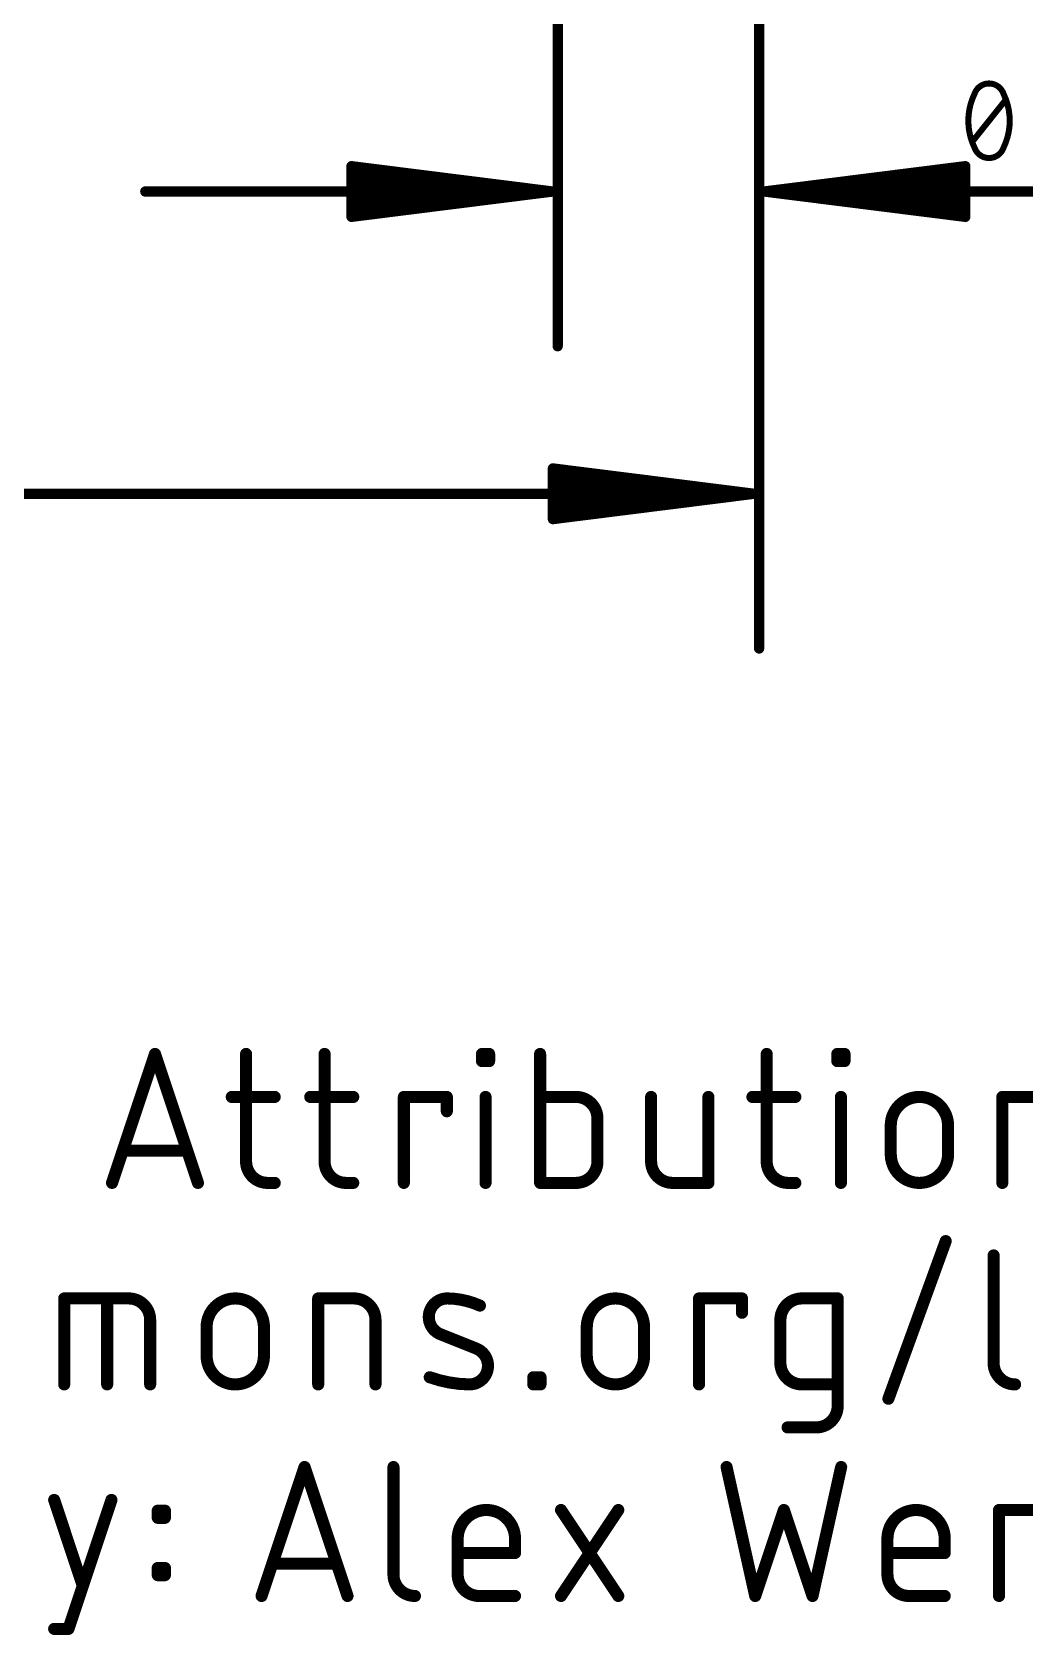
# Model space of a CAD drawing. Extents: x -28.1 to 58.5, y -25.8 to 33.8.
# Drawn here: x 16.23 to 28.75, y -25.81 to -5.61 of the extents above; entities that cross this region are included whole.
import ezdxf

# ---------------------------------------------------------------- set-up
doc = ezdxf.new("R2010")
doc.units = 0
doc.layers.add('47', color=253, linetype='CONTINUOUS')
doc.layers.add('51', color=253, linetype='CONTINUOUS')

msp = doc.modelspace()

# ---------------------------------------------------------------- linework, layer by layer
at = {"layer": '47'}
for points, const_width in [([(22.86, 2.54), (22.86, -9.57)], 0.13), ([(25.4, 2.54), (25.4, -9.57)], 0.13), ([(25.4, 0), (25.4, -13.38)], 0.13), ([(28.0903, -6.9891), (28.508, -6.4669)], 0.0762), ([(22.795, -7.62), (20.26, -7.3008)], 0.13), ([(20.26, -7.3008), (20.26, -7.9392)], 0.13), ([(25.465, -7.62), (28, -7.3008)], 0.13), ([(28, -7.3008), (28, -7.9392)], 0.13), ([(22.795, -7.62), (20.26, -7.36)], 0.13), ([(22.795, -7.62), (20.26, -7.49)], 0.13), ([(25.465, -7.62), (28, -7.36)], 0.13), ([(25.465, -7.62), (28, -7.49)], 0.13), ([(22.795, -7.62), (17.66, -7.62)], 0.13), ([(20.26, -7.9392), (22.795, -7.62)], 0.13), ([(20.26, -7.75), (22.795, -7.62)], 0.13), ([(20.26, -7.88), (22.795, -7.62)], 0.13), ([(25.465, -7.62), (30.8384, -7.62)], 0.13), ([(28, -7.9392), (25.465, -7.62)], 0.13), ([(28, -7.75), (25.465, -7.62)], 0.13), ([(28, -7.88), (25.465, -7.62)], 0.13), ([(25.335, -11.43), (22.8, -11.1108)], 0.13), ([(22.8, -11.1108), (22.8, -11.7492)], 0.13), ([(25.335, -11.43), (22.8, -11.17)], 0.13), ([(25.335, -11.43), (22.8, -11.3)], 0.13), ([(0.065, -11.43), (25.335, -11.43)], 0.13), ([(22.8, -11.7492), (25.335, -11.43)], 0.13), ([(22.8, -11.56), (25.335, -11.43)], 0.13), ([(22.8, -11.69), (25.335, -11.43)], 0.13)]:
    msp.add_lwpolyline(points, dxfattribs=dict(at, const_width=const_width))
for points, const_width in [([(28.2992, -6.2581, 0.3205), (28.1164, -6.3886)], 0.0762), ([(28.4819, -6.3886, 0.3205), (28.2992, -6.2581)], 0.0762), ([(28.2992, -6.2391, 1), (28.2992, -6.2771)], 0.0381), ([(28.2992, -6.2771, 1), (28.2992, -6.2391)], 0.0381), ([(28.1164, -6.3886, 0.1139), (28.0381, -6.728)], 0.0762), ([(28.0984, -6.3824, 1), (28.1344, -6.3948)], 0.0381), ([(28.1335, -6.397, 1), (28.0993, -6.3803)], 0.0381), ([(28.5602, -6.728, 0.1139), (28.4819, -6.3886)], 0.0762), ([(28.499, -6.3803, 1), (28.4648, -6.397)], 0.0381), ([(28.4639, -6.3948, 1), (28.4999, -6.3825)], 0.0381), ([(28.5229, -6.4788, 1), (28.4931, -6.455)], 0.0381), ([(28.0381, -6.728, 0.1139), (28.1164, -7.0674)], 0.0762), ([(28.0571, -6.728, 1), (28.0191, -6.728)], 0.0381), ([(28.0191, -6.728, 1), (28.0571, -6.728)], 0.0381), ([(28.4819, -7.0674, 0.1139), (28.5602, -6.728)], 0.0762), ([(28.5793, -6.728, 1), (28.5412, -6.728)], 0.0381), ([(28.5412, -6.728, 1), (28.5793, -6.728)], 0.0381), ([(28.0754, -6.9772, 1), (28.1052, -7.001)], 0.0381), ([(28.1164, -7.0674, 0.3205), (28.2992, -7.1979)], 0.0762), ([(28.1344, -7.0612, 1), (28.0984, -7.0736)], 0.0381), ([(28.0993, -7.0757, 1), (28.1335, -7.059)], 0.0381), ([(28.2992, -7.1979, 0.3205), (28.4819, -7.0674)], 0.0762), ([(28.4648, -7.059, 1), (28.499, -7.0757)], 0.0381), ([(28.4999, -7.0736, 1), (28.4639, -7.0612)], 0.0381), ([(20.2641, -7.2685, 1), (20.2559, -7.333)], 0.065), ([(20.2925, -7.3008, 1), (20.2275, -7.3008)], 0.065), ([(28.0325, -7.3008, 1), (27.9675, -7.3008)], 0.065), ([(28.0041, -7.333, 1), (27.9959, -7.2685)], 0.065), ([(28.2992, -7.1789, 1), (28.2992, -7.2169)], 0.0381), ([(28.2992, -7.2169, 1), (28.2992, -7.1789)], 0.0381), ([(20.2633, -7.3277, 1), (20.2567, -7.3923)], 0.065), ([(20.2617, -7.4575, 1), (20.2583, -7.5225)], 0.065), ([(28.0033, -7.3923, 1), (27.9967, -7.3277)], 0.065), ([(28.0017, -7.5225, 1), (27.9983, -7.4575)], 0.065), ([(17.66, -7.5875, 1), (17.66, -7.6525)], 0.065), ([(22.7991, -7.6522, 1), (22.7909, -7.5878)], 0.065), ([(22.7909, -7.6522, 1), (22.7991, -7.5878)], 0.065), ([(22.7983, -7.6523, 1), (22.7917, -7.5877)], 0.065), ([(22.7917, -7.6523, 1), (22.7983, -7.5877)], 0.065), ([(22.7933, -7.6525, 1), (22.7967, -7.5875)], 0.065), ([(22.7967, -7.6525, 1), (22.7933, -7.5875)], 0.065), ([(22.795, -7.6525, 1), (22.795, -7.5875)], 0.065), ([(25.465, -7.5875, 1), (25.465, -7.6525)], 0.065), ([(25.4691, -7.5878, 1), (25.4609, -7.6522)], 0.065), ([(25.4633, -7.5875, 1), (25.4667, -7.6525)], 0.065), ([(25.4667, -7.5875, 1), (25.4633, -7.6525)], 0.065), ([(25.4683, -7.5877, 1), (25.4617, -7.6523)], 0.065), ([(25.4617, -7.5877, 1), (25.4683, -7.6523)], 0.065), ([(25.4609, -7.5878, 1), (25.4691, -7.6522)], 0.065), ([(20.2583, -7.7175, 1), (20.2617, -7.7825)], 0.065), ([(20.2567, -7.8477, 1), (20.2633, -7.9123)], 0.065), ([(20.2559, -7.907, 1), (20.2641, -7.9715)], 0.065), ([(27.9959, -7.9715, 1), (28.0041, -7.907)], 0.065), ([(27.9967, -7.9123, 1), (28.0033, -7.8477)], 0.065), ([(27.9983, -7.7825, 1), (28.0017, -7.7175)], 0.065), ([(20.2275, -7.9392, 1), (20.2925, -7.9392)], 0.065), ([(27.9675, -7.9392, 1), (28.0325, -7.9392)], 0.065), ([(22.8275, -9.57, 1), (22.8925, -9.57)], 0.065), ([(25.3675, -9.57, 1), (25.4325, -9.57)], 0.065), ([(22.8041, -11.0785, 1), (22.7959, -11.143)], 0.065), ([(22.8325, -11.1108, 1), (22.7675, -11.1108)], 0.065), ([(22.8033, -11.1377, 1), (22.7967, -11.2023)], 0.065), ([(22.8017, -11.2675, 1), (22.7983, -11.3325)], 0.065), ([(22.7983, -11.5275, 1), (22.8017, -11.5925)], 0.065), ([(25.3391, -11.4622, 1), (25.3309, -11.3978)], 0.065), ([(25.3309, -11.4622, 1), (25.3391, -11.3978)], 0.065), ([(25.3383, -11.4623, 1), (25.3317, -11.3977)], 0.065), ([(25.3317, -11.4623, 1), (25.3383, -11.3977)], 0.065), ([(25.3333, -11.4625, 1), (25.3367, -11.3975)], 0.065), ([(25.3367, -11.4625, 1), (25.3333, -11.3975)], 0.065), ([(25.335, -11.4625, 1), (25.335, -11.3975)], 0.065), ([(22.7967, -11.6577, 1), (22.8033, -11.7223)], 0.065), ([(22.7959, -11.717, 1), (22.8041, -11.7815)], 0.065), ([(22.7675, -11.7492, 1), (22.8325, -11.7492)], 0.065), ([(25.3675, -13.38, 1), (25.4325, -13.38)], 0.065)]:
    msp.add_lwpolyline(points, format="xyb", dxfattribs=dict(at, const_width=const_width))
at = {"layer": '51', "const_width": 0.1524}
for points in [[(17.2402, -20.1168), (17.7821, -18.4912)], [(17.7821, -18.4912), (18.324, -20.1168)], [(18.9307, -18.4912), (18.9307, -19.8459)], [(19.9207, -18.4912), (19.9207, -19.8459)], [(21.9053, -18.5815), (21.9053, -18.4912)], [(21.9053, -18.4912), (21.9956, -18.4912)], [(21.9956, -18.5815), (21.9053, -18.5815)], [(21.9956, -18.4912), (21.9956, -18.5815)], [(22.6386, -18.4912), (22.6386, -20.1168)], [(25.4958, -18.4912), (25.4958, -19.8459)], [(26.3862, -18.5815), (26.3862, -18.4912)], [(26.3862, -18.4912), (26.4765, -18.4912)], [(26.4765, -18.5815), (26.3862, -18.5815)], [(26.4765, -18.4912), (26.4765, -18.5815)], [(18.7501, -19.0331), (19.2919, -19.0331)], [(19.74, -19.0331), (20.2819, -19.0331)], [(20.9203, -20.1168), (20.9203, -19.0331)], [(20.9203, -19.0331), (21.4622, -19.0331)], [(21.4622, -19.0331), (21.4622, -19.2137)], [(21.9504, -20.1168), (21.9504, -19.0331)], [(23.0902, -19.0331), (22.6386, -19.0331)], [(24.0381, -19.0331), (24.0381, -19.8459)], [(24.7606, -20.1168), (24.7606, -19.0331)], [(25.3152, -19.0331), (25.857, -19.0331)], [(26.4314, -20.1168), (26.4314, -19.0331)], [(28.4669, -20.1168), (28.4669, -19.0331)], [(28.4669, -19.0331), (28.9185, -19.0331)], [(23.3611, -19.8459), (23.3611, -19.304)], [(27.0601, -19.7556), (27.0601, -19.3943)], [(27.7826, -19.3943), (27.7826, -19.7556)], [(18.1885, -19.7104), (17.3757, -19.7104)], [(19.2016, -20.1168), (19.2919, -20.1168)], [(20.1916, -20.1168), (20.2819, -20.1168)], [(22.6386, -20.1168), (23.0902, -20.1168)], [(24.309, -20.1168), (24.7606, -20.1168)], [(25.7667, -20.1168), (25.857, -20.1168)], [(27.0305, -22.8374), (27.753, -20.8506)], [(28.3568, -21.0312), (28.3568, -22.3859)], [(16.6375, -22.6568), (16.6375, -21.5731)], [(16.6375, -21.5731), (17.4503, -21.5731)], [(17.1793, -22.6568), (17.1793, -21.5731)], [(19.8401, -22.6568), (19.8401, -21.5731)], [(19.8401, -21.5731), (20.2917, -21.5731)], [(24.6422, -22.6568), (24.6422, -21.5731)], [(24.6422, -21.5731), (25.1841, -21.5731)], [(25.1841, -21.5731), (25.1841, -21.7537)], [(25.9394, -21.5731), (26.3909, -21.5731)], [(26.3909, -21.5731), (26.3909, -22.9277)], [(17.7212, -21.844), (17.7212, -22.6568)], [(20.5626, -21.844), (20.5626, -22.6568)], [(25.6685, -22.3859), (25.6685, -21.844)], [(18.4333, -22.2956), (18.4333, -21.9343)], [(19.1558, -21.9343), (19.1558, -22.2956)], [(21.834, -22.2052), (21.3824, -22.0246)], [(23.2269, -22.2956), (23.2269, -21.9343)], [(23.9494, -21.9343), (23.9494, -22.2956)], [(22.553, -22.6568), (22.553, -22.5665)], [(22.553, -22.5665), (22.6433, -22.5665)], [(22.6433, -22.6568), (22.553, -22.6568)], [(22.6433, -22.5665), (22.6433, -22.6568)], [(26.3909, -22.6568), (25.9394, -22.6568)], [(26.12, -23.1987), (25.7588, -23.1987)], [(19.1262, -25.3238), (19.6681, -23.6982)], [(19.6681, -23.6982), (20.2099, -25.3238)], [(20.7894, -23.6982), (20.7894, -25.0529)], [(24.9896, -23.6982), (25.3509, -25.3238)], [(26.0734, -25.3238), (26.4346, -23.6982)], [(16.5108, -24.1131), (16.872, -25.1968)], [(16.6914, -25.7387), (17.2333, -24.1131)], [(17.8169, -24.3388), (17.8169, -24.2485)], [(17.8169, -24.2485), (17.9072, -24.2485)], [(17.9072, -24.2485), (17.9072, -24.3388)], [(22.902, -25.3238), (23.6245, -24.2401)], [(22.902, -24.2401), (23.6245, -25.3238)], [(25.3509, -25.3238), (25.7121, -24.2401)], [(25.7121, -24.2401), (26.0734, -25.3238)], [(28.425, -25.3238), (28.425, -24.2401)], [(28.425, -24.2401), (28.8766, -24.2401)], [(17.9072, -24.3388), (17.8169, -24.3388)], [(21.5994, -25.0529), (21.5994, -24.6013)], [(22.3219, -24.6013), (22.3219, -24.7819)], [(27.0182, -25.0529), (27.0182, -24.6013)], [(27.7407, -24.6013), (27.7407, -24.7819)], [(20.0745, -24.9174), (19.2617, -24.9174)], [(22.3219, -24.7819), (21.5994, -24.7819)], [(27.7407, -24.7819), (27.0182, -24.7819)], [(17.8169, -25.0613), (17.8169, -24.971)], [(17.8169, -24.971), (17.9072, -24.971)], [(17.9072, -25.0613), (17.8169, -25.0613)], [(17.9072, -24.971), (17.9072, -25.0613)], [(22.3219, -25.3238), (21.8703, -25.3238)], [(27.7407, -25.3238), (27.2892, -25.3238)], [(16.5108, -25.7387), (16.6914, -25.7387)]]:
    msp.add_lwpolyline(points, dxfattribs=at)
at = {"layer": '51'}
for points, const_width in [([(17.8183, -18.4792, 1), (17.746, -18.5032)], 0.0762), ([(17.8183, -18.5032, 1), (17.746, -18.4792)], 0.0762), ([(18.9688, -18.4912, 1), (18.8926, -18.4912)], 0.0762), ([(19.9588, -18.4912, 1), (19.8826, -18.4912)], 0.0762), ([(21.9434, -18.4912, 1), (21.8672, -18.4912)], 0.0762), ([(21.9053, -18.4531, 1), (21.9053, -18.5293)], 0.0762), ([(21.9053, -18.5434, 1), (21.9053, -18.6196)], 0.0762), ([(21.8672, -18.5815, 1), (21.9434, -18.5815)], 0.0762), ([(22.0337, -18.4912, 1), (21.9575, -18.4912)], 0.0762), ([(21.9575, -18.5815, 1), (22.0337, -18.5815)], 0.0762), ([(21.9956, -18.5293, 1), (21.9956, -18.4531)], 0.0762), ([(21.9956, -18.6196, 1), (21.9956, -18.5434)], 0.0762), ([(22.6767, -18.4912, 1), (22.6005, -18.4912)], 0.0762), ([(25.5339, -18.4912, 1), (25.4577, -18.4912)], 0.0762), ([(26.4243, -18.4912, 1), (26.3481, -18.4912)], 0.0762), ([(26.3862, -18.4531, 1), (26.3862, -18.5293)], 0.0762), ([(26.3862, -18.5434, 1), (26.3862, -18.6196)], 0.0762), ([(26.3481, -18.5815, 1), (26.4243, -18.5815)], 0.0762), ([(26.5146, -18.4912, 1), (26.4384, -18.4912)], 0.0762), ([(26.4384, -18.5815, 1), (26.5146, -18.5815)], 0.0762), ([(26.4765, -18.5293, 1), (26.4765, -18.4531)], 0.0762), ([(26.4765, -18.6196, 1), (26.4765, -18.5434)], 0.0762), ([(18.7501, -18.995, 1), (18.7501, -19.0712)], 0.0762), ([(19.2919, -19.0712, 1), (19.2919, -18.995)], 0.0762), ([(19.74, -18.995, 1), (19.74, -19.0712)], 0.0762), ([(20.2819, -19.0712, 1), (20.2819, -18.995)], 0.0762), ([(20.9584, -19.0331, 1), (20.8822, -19.0331)], 0.0762), ([(20.9203, -18.995, 1), (20.9203, -19.0712)], 0.0762), ([(21.5003, -19.0331, 1), (21.4241, -19.0331)], 0.0762), ([(21.4622, -19.0712, 1), (21.4622, -18.995)], 0.0762), ([(21.9885, -19.0331, 1), (21.9123, -19.0331)], 0.0762), ([(22.6386, -18.995, 1), (22.6386, -19.0712)], 0.0762), ([(23.3611, -19.304, 0.4142), (23.0902, -19.0331)], 0.1524), ([(23.0902, -18.995, 1), (23.0902, -19.0712)], 0.0762), ([(23.0902, -19.0712, 1), (23.0902, -18.995)], 0.0762), ([(24.0762, -19.0331, 1), (24, -19.0331)], 0.0762), ([(24.7987, -19.0331, 1), (24.7225, -19.0331)], 0.0762), ([(25.3152, -18.995, 1), (25.3152, -19.0712)], 0.0762), ([(25.857, -19.0712, 1), (25.857, -18.995)], 0.0762), ([(26.4695, -19.0331, 1), (26.3933, -19.0331)], 0.0762), ([(27.7826, -19.3943, 1), (27.0601, -19.3943)], 0.1524), ([(28.505, -19.0331, 1), (28.4288, -19.0331)], 0.0762), ([(28.4669, -18.995, 1), (28.4669, -19.0712)], 0.0762), ([(21.4241, -19.2137, 1), (21.5003, -19.2137)], 0.0762), ([(23.3992, -19.304, 1), (23.323, -19.304)], 0.0762), ([(23.323, -19.304, 1), (23.3992, -19.304)], 0.0762), ([(27.0982, -19.3943, 1), (27.022, -19.3943)], 0.0762), ([(27.022, -19.3943, 1), (27.0982, -19.3943)], 0.0762), ([(27.8207, -19.3943, 1), (27.7445, -19.3943)], 0.0762), ([(27.7445, -19.3943, 1), (27.8207, -19.3943)], 0.0762), ([(17.3757, -19.6723, 1), (17.3757, -19.7485)], 0.0762), ([(18.1885, -19.7485, 1), (18.1885, -19.6723)], 0.0762), ([(18.9307, -19.8459, 0.4142), (19.2016, -20.1168)], 0.1524), ([(18.9688, -19.8459, 1), (18.8926, -19.8459)], 0.0762), ([(19.9207, -19.8459, 0.4142), (20.1916, -20.1168)], 0.1524), ([(19.9588, -19.8459, 1), (19.8826, -19.8459)], 0.0762), ([(23.0902, -20.1168, 0.4142), (23.3611, -19.8459)], 0.1524), ([(23.3992, -19.8459, 1), (23.323, -19.8459)], 0.0762), ([(24.0381, -19.8459, 0.4142), (24.309, -20.1168)], 0.1524), ([(24.0762, -19.8459, 1), (24, -19.8459)], 0.0762), ([(25.4958, -19.8459, 0.4142), (25.7667, -20.1168)], 0.1524), ([(25.5339, -19.8459, 1), (25.4577, -19.8459)], 0.0762), ([(27.0601, -19.7556, 1), (27.7826, -19.7556)], 0.1524), ([(27.0982, -19.7556, 1), (27.022, -19.7556)], 0.0762), ([(27.022, -19.7556, 1), (27.0982, -19.7556)], 0.0762), ([(27.8207, -19.7556, 1), (27.7445, -19.7556)], 0.0762), ([(27.7445, -19.7556, 1), (27.8207, -19.7556)], 0.0762), ([(18.8926, -19.8459, 1), (18.9688, -19.8459)], 0.0762), ([(19.8826, -19.8459, 1), (19.9588, -19.8459)], 0.0762), ([(23.323, -19.8459, 1), (23.3992, -19.8459)], 0.0762), ([(24, -19.8459, 1), (24.0762, -19.8459)], 0.0762), ([(25.4577, -19.8459, 1), (25.5339, -19.8459)], 0.0762), ([(17.2041, -20.1048, 1), (17.2764, -20.1288)], 0.0762), ([(18.2878, -20.1288, 1), (18.3601, -20.1048)], 0.0762), ([(19.2016, -20.0787, 1), (19.2016, -20.1549)], 0.0762), ([(19.2016, -20.1549, 1), (19.2016, -20.0787)], 0.0762), ([(19.2919, -20.1549, 1), (19.2919, -20.0787)], 0.0762), ([(20.1916, -20.0787, 1), (20.1916, -20.1549)], 0.0762), ([(20.1916, -20.1549, 1), (20.1916, -20.0787)], 0.0762), ([(20.2819, -20.1549, 1), (20.2819, -20.0787)], 0.0762), ([(20.8822, -20.1168, 1), (20.9584, -20.1168)], 0.0762), ([(21.9123, -20.1168, 1), (21.9885, -20.1168)], 0.0762), ([(22.6386, -20.0787, 1), (22.6386, -20.1549)], 0.0762), ([(22.6005, -20.1168, 1), (22.6767, -20.1168)], 0.0762), ([(23.0902, -20.0787, 1), (23.0902, -20.1549)], 0.0762), ([(23.0902, -20.1549, 1), (23.0902, -20.0787)], 0.0762), ([(24.309, -20.0787, 1), (24.309, -20.1549)], 0.0762), ([(24.309, -20.1549, 1), (24.309, -20.0787)], 0.0762), ([(24.7225, -20.1168, 1), (24.7987, -20.1168)], 0.0762), ([(24.7606, -20.1549, 1), (24.7606, -20.0787)], 0.0762), ([(25.7667, -20.0787, 1), (25.7667, -20.1549)], 0.0762), ([(25.7667, -20.1549, 1), (25.7667, -20.0787)], 0.0762), ([(25.857, -20.1549, 1), (25.857, -20.0787)], 0.0762), ([(26.3933, -20.1168, 1), (26.4695, -20.1168)], 0.0762), ([(28.4288, -20.1168, 1), (28.505, -20.1168)], 0.0762), ([(27.7888, -20.8636, 1), (27.7172, -20.8376)], 0.0762), ([(28.3949, -21.0312, 1), (28.3187, -21.0312)], 0.0762), ([(16.6756, -21.5731, 1), (16.5994, -21.5731)], 0.0762), ([(16.6375, -21.535, 1), (16.6375, -21.6112)], 0.0762), ([(17.2174, -21.5731, 1), (17.1412, -21.5731)], 0.0762), ([(17.7212, -21.844, 0.4142), (17.4503, -21.5731)], 0.1524), ([(17.4503, -21.535, 1), (17.4503, -21.6112)], 0.0762), ([(17.4503, -21.6112, 1), (17.4503, -21.535)], 0.0762), ([(19.1558, -21.9343, 1), (18.4333, -21.9343)], 0.1524), ([(19.8782, -21.5731, 1), (19.802, -21.5731)], 0.0762), ([(19.8401, -21.535, 1), (19.8401, -21.6112)], 0.0762), ([(20.5626, -21.844, 0.4142), (20.2917, -21.5731)], 0.1524), ([(20.2917, -21.535, 1), (20.2917, -21.6112)], 0.0762), ([(20.2917, -21.6112, 1), (20.2917, -21.535)], 0.0762), ([(21.4727, -21.5731, 0.8318), (21.3824, -22.0246)], 0.1524), ([(21.8791, -21.6634, 0.1026), (21.4727, -21.5731)], 0.1524), ([(21.4733, -21.535, 1), (21.4722, -21.6112)], 0.0762), ([(21.4722, -21.6112, 1), (21.4733, -21.535)], 0.0762), ([(21.8635, -21.6981, 1), (21.8948, -21.6286)], 0.0762), ([(23.9494, -21.9343, 1), (23.2269, -21.9343)], 0.1524), ([(24.6803, -21.5731, 1), (24.6041, -21.5731)], 0.0762), ([(24.6422, -21.535, 1), (24.6422, -21.6112)], 0.0762), ([(25.2222, -21.5731, 1), (25.146, -21.5731)], 0.0762), ([(25.1841, -21.6112, 1), (25.1841, -21.535)], 0.0762), ([(25.9394, -21.5731, 0.4142), (25.6685, -21.844)], 0.1524), ([(25.9394, -21.535, 1), (25.9394, -21.6112)], 0.0762), ([(25.9394, -21.6112, 1), (25.9394, -21.535)], 0.0762), ([(26.429, -21.5731, 1), (26.3528, -21.5731)], 0.0762), ([(26.3909, -21.6112, 1), (26.3909, -21.535)], 0.0762), ([(17.7593, -21.844, 1), (17.6831, -21.844)], 0.0762), ([(17.6831, -21.844, 1), (17.7593, -21.844)], 0.0762), ([(20.6007, -21.844, 1), (20.5245, -21.844)], 0.0762), ([(20.5245, -21.844, 1), (20.6007, -21.844)], 0.0762), ([(25.146, -21.7537, 1), (25.2222, -21.7537)], 0.0762), ([(25.7066, -21.844, 1), (25.6304, -21.844)], 0.0762), ([(25.6304, -21.844, 1), (25.7066, -21.844)], 0.0762), ([(18.4714, -21.9343, 1), (18.3952, -21.9343)], 0.0762), ([(18.3952, -21.9343, 1), (18.4714, -21.9343)], 0.0762), ([(19.1939, -21.9343, 1), (19.1177, -21.9343)], 0.0762), ([(19.1177, -21.9343, 1), (19.1939, -21.9343)], 0.0762), ([(21.3966, -21.9893, 1), (21.3683, -22.06)], 0.0762), ([(21.3683, -22.06, 1), (21.3966, -21.9892)], 0.0762), ([(23.265, -21.9343, 1), (23.1888, -21.9343)], 0.0762), ([(23.1888, -21.9343, 1), (23.265, -21.9343)], 0.0762), ([(23.9875, -21.9343, 1), (23.9113, -21.9343)], 0.0762), ([(23.9113, -21.9343, 1), (23.9875, -21.9343)], 0.0762), ([(18.4333, -22.2956, 1), (19.1558, -22.2956)], 0.1524), ([(18.4714, -22.2956, 1), (18.3952, -22.2956)], 0.0762), ([(19.1939, -22.2956, 1), (19.1177, -22.2956)], 0.0762), ([(21.7437, -22.6568, 0.8318), (21.834, -22.2052)], 0.1524), ([(21.8481, -22.1699, 1), (21.8198, -22.2406)], 0.0762), ([(21.8198, -22.2406, 1), (21.8481, -22.1699)], 0.0762), ([(23.2269, -22.2956, 1), (23.9494, -22.2956)], 0.1524), ([(23.265, -22.2956, 1), (23.1888, -22.2956)], 0.0762), ([(23.9875, -22.2956, 1), (23.9113, -22.2956)], 0.0762), ([(18.3952, -22.2956, 1), (18.4714, -22.2956)], 0.0762), ([(19.1177, -22.2956, 1), (19.1939, -22.2956)], 0.0762), ([(23.1888, -22.2956, 1), (23.265, -22.2956)], 0.0762), ([(23.9113, -22.2956, 1), (23.9875, -22.2956)], 0.0762), ([(25.6685, -22.3859, 0.4142), (25.9394, -22.6568)], 0.1524), ([(25.7066, -22.3859, 1), (25.6304, -22.3859)], 0.0762), ([(25.6304, -22.3859, 1), (25.7066, -22.3859)], 0.0762), ([(28.3568, -22.3859, 0.4142), (28.6277, -22.6568)], 0.1524), ([(28.3949, -22.3859, 1), (28.3187, -22.3859)], 0.0762), ([(28.3187, -22.3859, 1), (28.3949, -22.3859)], 0.0762), ([(16.5994, -22.6568, 1), (16.6756, -22.6568)], 0.0762), ([(17.1412, -22.6568, 1), (17.2174, -22.6568)], 0.0762), ([(17.6831, -22.6568, 1), (17.7593, -22.6568)], 0.0762), ([(19.802, -22.6568, 1), (19.8782, -22.6568)], 0.0762), ([(20.5245, -22.6568, 1), (20.6007, -22.6568)], 0.0762), ([(21.2598, -22.5306, 1), (21.234, -22.6023)], 0.0762), ([(21.2469, -22.5665, 0.083), (21.7437, -22.6568)], 0.1524), ([(21.7442, -22.6187, 1), (21.7431, -22.6949)], 0.0762), ([(21.7431, -22.6949, 1), (21.7442, -22.6187)], 0.0762), ([(22.5911, -22.5665, 1), (22.5149, -22.5665)], 0.0762), ([(22.553, -22.5284, 1), (22.553, -22.6046)], 0.0762), ([(22.553, -22.6187, 1), (22.553, -22.6949)], 0.0762), ([(22.5149, -22.6568, 1), (22.5911, -22.6568)], 0.0762), ([(22.6814, -22.5665, 1), (22.6052, -22.5665)], 0.0762), ([(22.6052, -22.6568, 1), (22.6814, -22.6568)], 0.0762), ([(22.6433, -22.6046, 1), (22.6433, -22.5284)], 0.0762), ([(22.6433, -22.6949, 1), (22.6433, -22.6187)], 0.0762), ([(24.6041, -22.6568, 1), (24.6803, -22.6568)], 0.0762), ([(25.9394, -22.6187, 1), (25.9394, -22.6949)], 0.0762), ([(25.9394, -22.6949, 1), (25.9394, -22.6187)], 0.0762), ([(26.3909, -22.6949, 1), (26.3909, -22.6187)], 0.0762), ([(28.6277, -22.6949, 1), (28.6277, -22.6187)], 0.0762), ([(26.9947, -22.8244, 1), (27.0663, -22.8504)], 0.0762), ([(26.12, -23.1987, 0.4142), (26.3909, -22.9277)], 0.1524), ([(26.429, -22.9277, 1), (26.3528, -22.9277)], 0.0762), ([(26.3528, -22.9277, 1), (26.429, -22.9277)], 0.0762), ([(25.7588, -23.1606, 1), (25.7588, -23.2368)], 0.0762), ([(26.12, -23.1606, 1), (26.12, -23.2368)], 0.0762), ([(26.12, -23.2368, 1), (26.12, -23.1606)], 0.0762), ([(19.7042, -23.6862, 1), (19.6319, -23.7102)], 0.0762), ([(19.7042, -23.7102, 1), (19.6319, -23.6862)], 0.0762), ([(20.8275, -23.6982, 1), (20.7513, -23.6982)], 0.0762), ([(25.0268, -23.6899, 1), (24.9525, -23.7065)], 0.0762), ([(26.4718, -23.7065, 1), (26.3974, -23.6899)], 0.0762), ([(16.5469, -24.101, 1), (16.4746, -24.1251)], 0.0762), ([(17.2694, -24.1251, 1), (17.1971, -24.101)], 0.0762), ([(17.855, -24.2485, 1), (17.7788, -24.2485)], 0.0762), ([(17.8169, -24.2104, 1), (17.8169, -24.2866)], 0.0762), ([(17.9453, -24.2485, 1), (17.8691, -24.2485)], 0.0762), ([(17.9072, -24.2866, 1), (17.9072, -24.2104)], 0.0762), ([(22.3219, -24.6013, 1), (21.5994, -24.6013)], 0.1524), ([(22.9337, -24.2189, 1), (22.8703, -24.2612)], 0.0762), ([(23.6562, -24.2612, 1), (23.5928, -24.2189)], 0.0762), ([(25.7483, -24.228, 1), (25.676, -24.2521)], 0.0762), ([(25.7483, -24.2521, 1), (25.676, -24.228)], 0.0762), ([(27.7407, -24.6013, 1), (27.0182, -24.6013)], 0.1524), ([(28.4631, -24.2401, 1), (28.3869, -24.2401)], 0.0762), ([(28.425, -24.202, 1), (28.425, -24.2782)], 0.0762), ([(17.8169, -24.3007, 1), (17.8169, -24.3769)], 0.0762), ([(17.7788, -24.3388, 1), (17.855, -24.3388)], 0.0762), ([(17.8691, -24.3388, 1), (17.9453, -24.3388)], 0.0762), ([(17.9072, -24.3769, 1), (17.9072, -24.3007)], 0.0762), ([(21.6375, -24.6013, 1), (21.5613, -24.6013)], 0.0762), ([(21.5613, -24.6013, 1), (21.6375, -24.6013)], 0.0762), ([(22.36, -24.6013, 1), (22.2838, -24.6013)], 0.0762), ([(22.2838, -24.6013, 1), (22.36, -24.6013)], 0.0762), ([(27.0563, -24.6013, 1), (26.9801, -24.6013)], 0.0762), ([(26.9801, -24.6013, 1), (27.0563, -24.6013)], 0.0762), ([(27.7788, -24.6013, 1), (27.7026, -24.6013)], 0.0762), ([(27.7026, -24.6013, 1), (27.7788, -24.6013)], 0.0762), ([(19.2617, -24.8793, 1), (19.2617, -24.9555)], 0.0762), ([(20.0745, -24.9555, 1), (20.0745, -24.8793)], 0.0762), ([(21.5994, -24.7438, 1), (21.5994, -24.82)], 0.0762), ([(22.2838, -24.7819, 1), (22.36, -24.7819)], 0.0762), ([(22.3219, -24.82, 1), (22.3219, -24.7438)], 0.0762), ([(27.0182, -24.7438, 1), (27.0182, -24.82)], 0.0762), ([(27.7026, -24.7819, 1), (27.7788, -24.7819)], 0.0762), ([(27.7407, -24.82, 1), (27.7407, -24.7438)], 0.0762), ([(17.855, -24.971, 1), (17.7788, -24.971)], 0.0762), ([(17.8169, -24.9329, 1), (17.8169, -25.0091)], 0.0762), ([(17.8169, -25.0232, 1), (17.8169, -25.0994)], 0.0762), ([(17.7788, -25.0613, 1), (17.855, -25.0613)], 0.0762), ([(17.9453, -24.971, 1), (17.8691, -24.971)], 0.0762), ([(17.8691, -25.0613, 1), (17.9453, -25.0613)], 0.0762), ([(17.9072, -25.0091, 1), (17.9072, -24.9329)], 0.0762), ([(17.9072, -25.0994, 1), (17.9072, -25.0232)], 0.0762), ([(20.7894, -25.0529, 0.4142), (21.0604, -25.3238)], 0.1524), ([(20.8275, -25.0529, 1), (20.7513, -25.0529)], 0.0762), ([(20.7513, -25.0529, 1), (20.8275, -25.0529)], 0.0762), ([(21.5994, -25.0529, 0.4142), (21.8703, -25.3238)], 0.1524), ([(21.6375, -25.0529, 1), (21.5613, -25.0529)], 0.0762), ([(21.5613, -25.0529, 1), (21.6375, -25.0529)], 0.0762), ([(27.0182, -25.0529, 0.4142), (27.2892, -25.3238)], 0.1524), ([(27.0563, -25.0529, 1), (26.9801, -25.0529)], 0.0762), ([(26.9801, -25.0529, 1), (27.0563, -25.0529)], 0.0762), ([(16.8359, -25.2088, 1), (16.9082, -25.1848)], 0.0762), ([(21.0604, -25.3619, 1), (21.0604, -25.2857)], 0.0762), ([(21.8703, -25.2857, 1), (21.8703, -25.3619)], 0.0762), ([(21.8703, -25.3619, 1), (21.8703, -25.2857)], 0.0762), ([(22.3219, -25.3619, 1), (22.3219, -25.2857)], 0.0762), ([(27.2892, -25.2857, 1), (27.2892, -25.3619)], 0.0762), ([(27.2892, -25.3619, 1), (27.2892, -25.2857)], 0.0762), ([(27.7407, -25.3619, 1), (27.7407, -25.2857)], 0.0762), ([(19.0901, -25.3118, 1), (19.1623, -25.3358)], 0.0762), ([(20.1738, -25.3358, 1), (20.2461, -25.3118)], 0.0762), ([(22.8703, -25.3027, 1), (22.9337, -25.3449)], 0.0762), ([(23.5928, -25.3449, 1), (23.6562, -25.3027)], 0.0762), ([(25.3147, -25.3118, 1), (25.387, -25.3358)], 0.0762), ([(25.3137, -25.3321, 1), (25.3881, -25.3155)], 0.0762), ([(26.0362, -25.3155, 1), (26.1106, -25.3321)], 0.0762), ([(26.0372, -25.3358, 1), (26.1095, -25.3118)], 0.0762), ([(28.3869, -25.3238, 1), (28.4631, -25.3238)], 0.0762), ([(16.5108, -25.7006, 1), (16.5108, -25.7768)], 0.0762), ([(16.6553, -25.7266, 1), (16.7276, -25.7507)], 0.0762), ([(16.6914, -25.7768, 1), (16.6914, -25.7006)], 0.0762)]:
    msp.add_lwpolyline(points, format="xyb", dxfattribs=dict(at, const_width=const_width))

doc.saveas('drawing.dxf')
